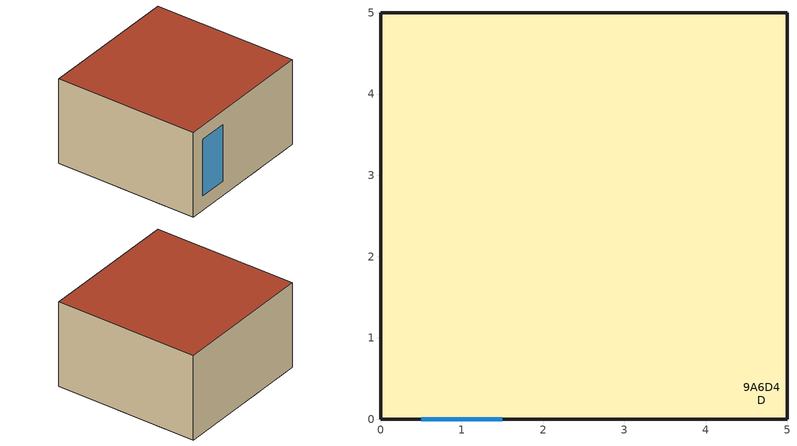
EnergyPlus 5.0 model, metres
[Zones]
9A6D4D
 floor ground (GROUND_FLOOR): 5,0.62 5,0 4.38,0 4.38,0.62 z0; 2.5,0.62 2.5,0 1.88,0 1.88,0.62 z0; 3.75,0.62 3.75,0 3.12,0 3.12,0.62 z0; 1.25,0.62 1.25,0 0.62,0 0.62,0.62 z0; 3.75,3.12 3.75,2.5 3.12,2.5 3.12,3.12 z0; 5,3.12 5,2.5 4.38,2.5 4.38,3.12 z0; 1.25,3.12 1.25,2.5 0.62,2.5 0.62,3.12 z0; 2.5,3.12 2.5,2.5 1.88,2.5 1.88,3.12 z0; 5,1.88 5,1.25 4.38,1.25 4.38,1.88 z0; 2.5,1.88 2.5,1.25 1.88,1.25 1.88,1.88 z0; 1.25,1.88 1.25,1.25 0.62,1.25 0.62,1.88 z0; 3.75,1.88 3.75,1.25 3.12,1.25 3.12,1.88 z0; 3.75,4.38 3.75,3.75 3.12,3.75 3.12,4.38 z0; 5,4.38 5,3.75 4.38,3.75 4.38,4.38 z0; 2.5,4.38 2.5,3.75 1.88,3.75 1.88,4.38 z0; 1.25,4.38 1.25,3.75 0.62,3.75 0.62,4.38 z0; 5,1.25 5,0.62 4.38,0.62 4.38,1.25 z0; 3.75,1.25 3.75,0.62 3.12,0.62 3.12,1.25 z0; 2.5,1.25 2.5,0.62 1.88,0.62 1.88,1.25 z0; 1.25,1.25 1.25,0.62 0.62,0.62 0.62,1.25 z0; 3.75,2.5 3.75,1.88 3.12,1.88 3.12,2.5 z0; 2.5,2.5 2.5,1.88 1.88,1.88 1.88,2.5 z0; 5,2.5 5,1.88 4.38,1.88 4.38,2.5 z0; 1.25,2.5 1.25,1.88 0.62,1.88 0.62,2.5 z0; 5,3.75 5,3.12 4.38,3.12 4.38,3.75 z0; 3.75,3.75 3.75,3.12 3.12,3.12 3.12,3.75 z0; 1.25,3.75 1.25,3.12 0.62,3.12 0.62,3.75 z0; 2.5,3.75 2.5,3.12 1.88,3.12 1.88,3.75 z0; 3.75,5 3.75,4.38 3.12,4.38 3.12,5 z0; 5,5 5,4.38 4.38,4.38 4.38,5 z0; 2.5,5 2.5,4.38 1.88,4.38 1.88,5 z0; 1.25,5 1.25,4.38 0.62,4.38 0.62,5 z0; 0.62,3.12 0.62,2.5 0,2.5 0,3.12 z0; 0.62,1.25 0.62,0.62 0,0.62 0,1.25 z0; 0.62,5 0.62,4.38 0,4.38 0,5 z0; 0.62,2.5 0.62,1.88 0,1.88 0,2.5 z0; 0.62,0.62 0.62,0 0,0 0,0.62 z0; 0.62,1.88 0.62,1.25 0,1.25 0,1.88 z0; 0.62,3.75 0.62,3.12 0,3.12 0,3.75 z0; 0.62,4.38 0.62,3.75 0,3.75 0,4.38 z0; 1.88,0.62 1.88,0 1.25,0 1.25,0.62 z0; 1.88,3.12 1.88,2.5 1.25,2.5 1.25,3.12 z0; 1.88,1.25 1.88,0.62 1.25,0.62 1.25,1.25 z0; 1.88,5 1.88,4.38 1.25,4.38 1.25,5 z0; 1.88,1.88 1.88,1.25 1.25,1.25 1.25,1.88 z0; 1.88,2.5 1.88,1.88 1.25,1.88 1.25,2.5 z0; 1.88,4.38 1.88,3.75 1.25,3.75 1.25,4.38 z0; 1.88,3.75 1.88,3.12 1.25,3.12 1.25,3.75 z0; 3.12,2.5 3.12,1.88 2.5,1.88 2.5,2.5 z0; 3.12,3.75 3.12,3.12 2.5,3.12 2.5,3.75 z0; 3.12,5 3.12,4.38 2.5,4.38 2.5,5 z0; 3.12,0.62 3.12,0 2.5,0 2.5,0.62 z0; 3.12,1.88 3.12,1.25 2.5,1.25 2.5,1.88 z0; 3.12,1.25 3.12,0.62 2.5,0.62 2.5,1.25 z0; 3.12,4.38 3.12,3.75 2.5,3.75 2.5,4.38 z0; 3.12,3.12 3.12,2.5 2.5,2.5 2.5,3.12 z0; 4.38,5 4.38,4.38 3.75,4.38 3.75,5 z0; 4.38,1.88 4.38,1.25 3.75,1.25 3.75,1.88 z0; 4.38,3.75 4.38,3.12 3.75,3.12 3.75,3.75 z0; 4.38,3.12 4.38,2.5 3.75,2.5 3.75,3.12 z0; 4.38,4.38 4.38,3.75 3.75,3.75 3.75,4.38 z0; 4.38,0.62 4.38,0 3.75,0 3.75,0.62 z0; 4.38,2.5 4.38,1.88 3.75,1.88 3.75,2.5 z0; 4.38,1.25 4.38,0.62 3.75,0.62 3.75,1.25 z0
 wall outside (EXT_WALL): 5,0 5,5 0,5 0,0 5,0 z0:3
 window (EXT_WINDOW1): 0.5,0 1.5,0 z0.5:2.5
 roof outside (EXT_ROOF): 0,5 0,0 5,0 5,5 z3
[Building]
TRNSYS17: North Axis {deg}=0; Terrain=City; Loads Convergence Tolerance Value=0; Temperature Convergence Tolerance Value {deltaC}=0; Solar Distribution=FullInteriorAndExterior; Maximum Number of Warmup Days=0
[Site:Location]
not used: Latitude {deg}=0; Longitude {deg}=0; Time Zone {hr}=0; Elevation {m}=0
[Construction]
GROUND_FLOOR; EXT_WALL; EXT_ROOF; EXT_WINDOW1: 
[WindowProperty:ShadingControl]
ESHADE=0; ISHADE=INPUT 1*MAX_ISHADE : SHADECNTRL=ISHADE_INTERNAL
[SurfaceProperty:OtherSideCoefficients]
BOUNDARY=IDENTICAL; BOUNDARY=INPUT 1*TBOUNDARY; BOUNDARY=INPUT 1*TBOUNDARY_2; BOUNDARY=INPUT 1*TBOUNDARY_3; BOUNDARY=INPUT 1*TGROUND; BOUNDARY=20; BOUNDARY=15
[Zone]
9A6D4D: Multiplier=1
